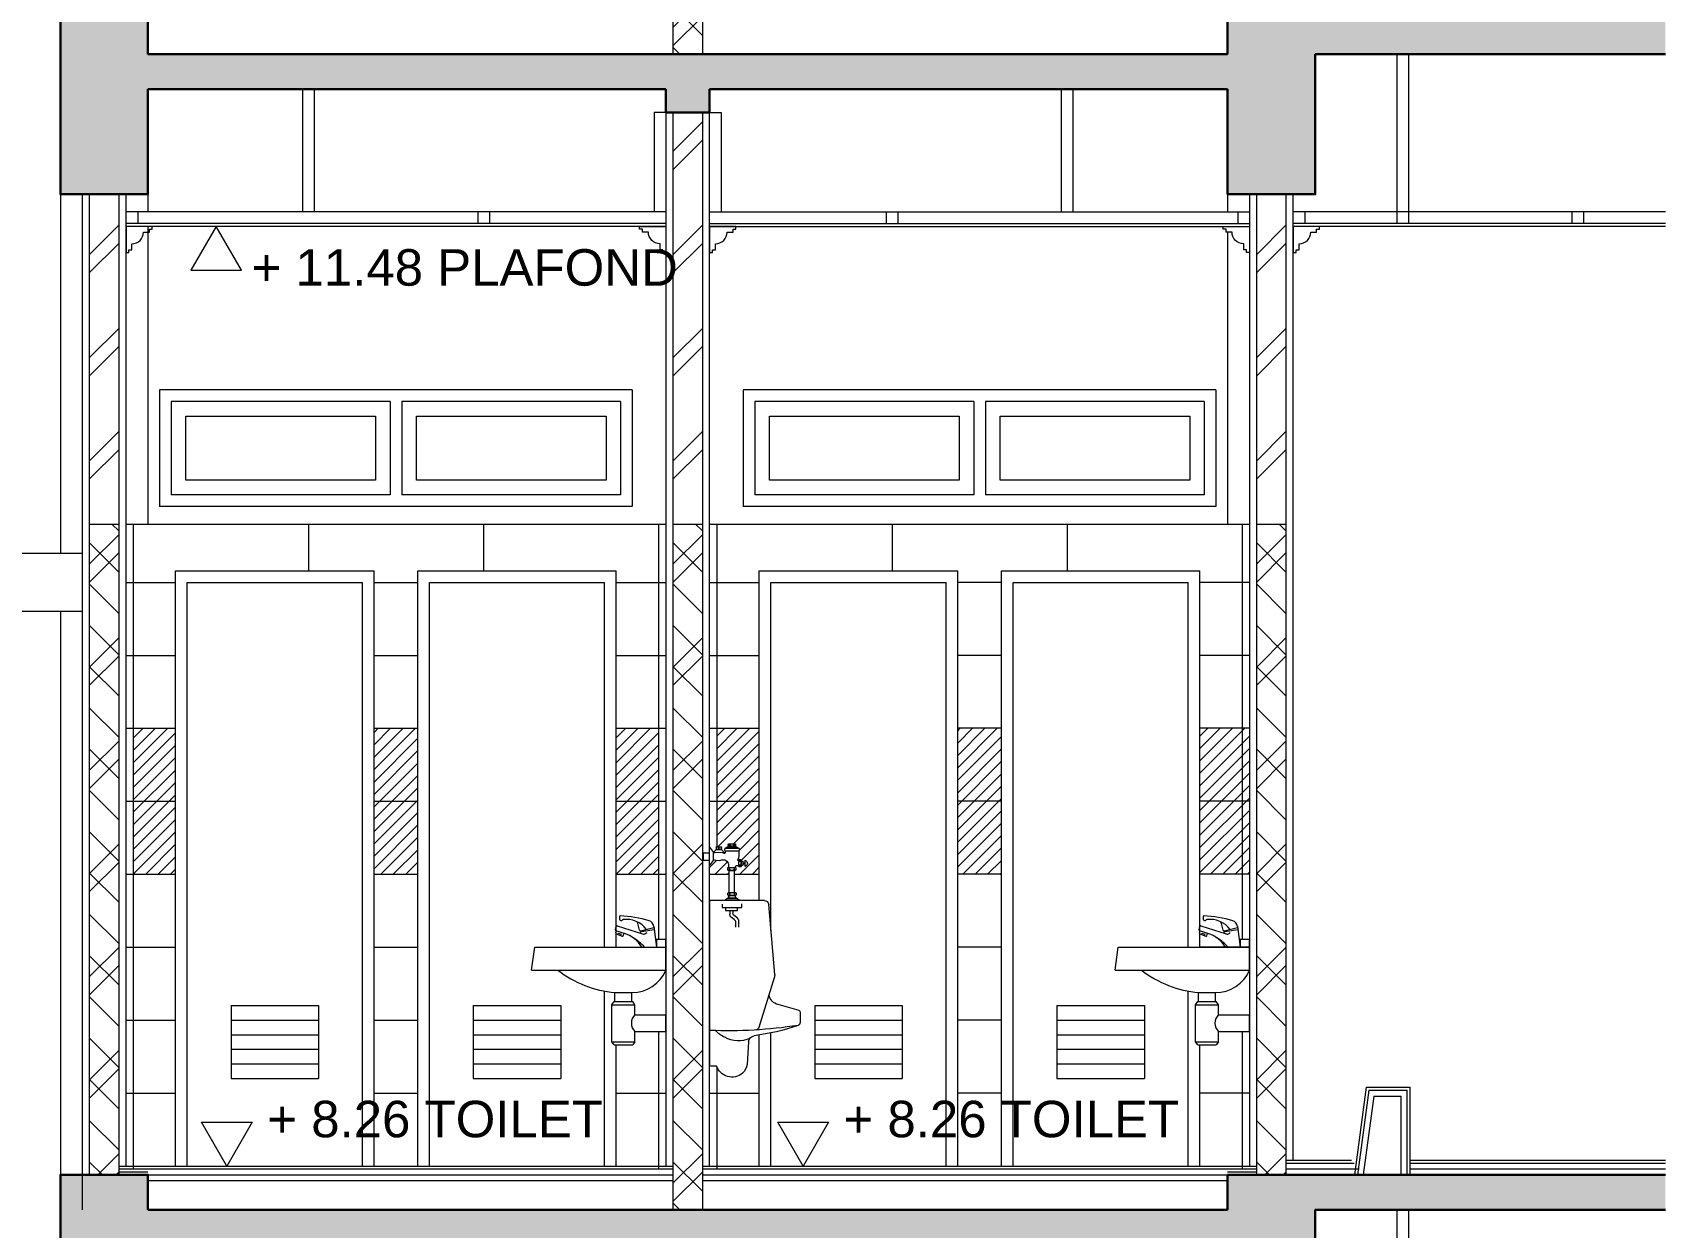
# Model space of a CAD drawing. Header units: millimetres. Extents: x -11 to 1625, y -267 to 180.
# Drawn here: x 1117.23 to 1128.42, y -24.66 to -16.47 of the extents above; entities that cross this region are included whole.
import ezdxf

# ---------------------------------------------------------------- set-up
doc = ezdxf.new("R2010")
doc.units = ezdxf.units.MM
for name, color, linetype, lineweight in [('ars', 11, 'Continuous', 5), ('blk', 1, 'Continuous', 30), ('kus', 63, 'Continuous', 15), ('lan', 7, 'Continuous', 15), ('not', 7, 'Continuous', 20), ('pla', 213, 'Continuous', 15), ('SANITAIR', 4, 'Continuous', 5), ('sol kol', 8, 'Continuous', 0), ('tem', 5, 'Continuous', 20)]:
    doc.layers.add(name, color=color, linetype=linetype, lineweight=lineweight)
doc.styles.add('S', font='SIMPLEX', dxfattribs={"width": 1.1})
doc.styles.get("Standard").update_dxf_attribs({"font": 'ARIALUNI.TTF'})
doc.linetypes.add('BATTING', pattern='A,0.0001,-0.1,[134,ltypeshp.shx,S=0.1,R=0,X=-0.1,Y=0],-0.2,[134,ltypeshp.shx,S=0.1,R=180,X=0.1,Y=0],-0.1', length=0.4001)

# ---------------------------------------------------------------- blocks, each defined once
blk = doc.blocks.new('PEIL')
blk.add_lwpolyline([(-0.188, 0.325), (0.188, 0.325), (0, 0)], close=True)
at = {"style": 'S', "width": 1.1, "flags": 4}
blk.add_attdef('CAT', (0.265, 0.036), '', height=0.2, dxfattribs=at)
blk = doc.blocks.new('PEILA')
blk.add_lwpolyline([(-0.188, -0.325), (0.188, -0.325), (0, 0)], close=True)
at = {"style": 'S', "width": 1.1, "flags": 4}
blk.add_attdef('CAT', (0.265, -0.289), '', height=0.2, dxfattribs=at)
blk = doc.blocks.new('Spwash')
for p, q in [((0, 0), (-0.03, 0)), ((-0.03, 0), (-0.03, -0.0248)), ((0, -0.0993), (0, 0)), ((-0.4346, -0.0993), (-0.4247, -0.0248)), ((-0.4247, -0.0248), (-0.03, -0.0248)), ((-0.4346, -0.0993), (0, -0.0993)), ((-0.175, -0.2109), (-0.1675, -0.2009)), ((-0.175, -0.3309), (-0.175, -0.2109)), ((-0.175, -0.2109), (-0.1, -0.2109)), ((-0.1675, -0.2009), (-0.1075, -0.2009)), ((-0.1648, -0.2009), (-0.1648, -0.1719)), ((-0.1648, -0.1719), (-0.1102, -0.1719)), ((-0.1102, -0.2009), (-0.1102, -0.1719)), ((-0.1, -0.2109), (-0.1075, -0.2009)), ((-0.1, -0.2436), (-0.1, -0.2109)), ((-0.1, -0.2436), (0, -0.2436)), ((0, -0.2982), (0, -0.2436)), ((-0.1, -0.3309), (-0.1, -0.2982)), ((-0.1, -0.2982), (0, -0.2982)), ((-0.175, -0.3309), (-0.1, -0.3309)), ((-0.1675, -0.341), (-0.175, -0.3309)), ((-0.1675, -0.341), (-0.1075, -0.341)), ((-0.1, -0.3309), (-0.1075, -0.341))]:
    blk.add_line(p, q)
for centre, radius, start, end in [((-0.1306, 0.1864), 0.36, 232.5297, 264.5561), ((-0.1098, -0.0526), 0.1194, 269.8302, 336.9632), ((-0.0743, -0.2709), 0.0375, 133.2826, 226.7174)]:
    blk.add_arc(centre, radius, start, end)
blk = doc.blocks.new('URIN SMP')
for p, q in [((-0.0879, 0.0359), (-0.1004, 0.0285)), ((-0.0532, 0.0285), (-0.1004, 0.0285)), ((-0.0532, 0.0192), (-0.1004, 0.0192)), ((-0.0594, 0.0324), (-0.0936, 0.0325)), ((-0.0651, 0.0435), (-0.0879, 0.0435)), ((-0.0651, 0.0359), (-0.0879, 0.0359)), ((-0.0532, 0.0285), (-0.0651, 0.0359)), ((-0.0536, 0.0192), (-0.0536, 0.0133)), ((-0.0168, 0.0147), (-0.0465, 0.0146)), ((-0.0407, 0.0242), (-0.0407, 0.0324)), ((-0.0219, 0.0242), (-0.0407, 0.0242)), ((-0.0231, 0.0336), (-0.0396, 0.0336)), ((-0.0219, 0.0324), (-0.0219, 0.0242)), ((0, 0.0319), (-0.0133, 0.0141)), ((-0.0133, -0.0134), (-0.0133, 0.0141)), ((0, -0.0319), (0, 0.0319)), ((0, 0.0119), (0.0227, 0.0119)), ((0.0227, 0.0119), (0.0227, -0.0127)), ((-0.1215, -0.0335), (-0.1215, -0.0127)), ((-0.1148, -0.0208), (-0.1215, -0.0208)), ((-0.1148, -0.025), (-0.1215, -0.025)), ((-0.1148, -0.0292), (-0.1148, -0.0158)), ((-0.1081, -0.0152), (-0.1142, -0.0152)), ((-0.1081, -0.0298), (-0.1142, -0.0298)), ((-0.1081, -0.0331), (-0.1081, -0.0119)), ((-0.0996, -0.0331), (-0.0996, -0.012)), ((-0.0996, -0.0135), (-0.0982, -0.0135)), ((-0.0996, -0.0311), (-0.0913, -0.0311)), ((-0.0641, -0.0368), (-0.0877, -0.0368)), ((-0.0641, -0.0473), (-0.0877, -0.0473)), ((-0.0851, -0.1232), (-0.0851, -0.0473)), ((-0.0673, -0.1232), (-0.0673, -0.0473)), ((-0.0644, -0.0262), (-0.0644, -0.0368)), ((0, -0.0319), (-0.0133, -0.0134)), ((0.0227, -0.0127), (0, -0.0127)), ((-0.2228, -0.4037), (-0.2024, -0.164)), ((-0.1876, -0.1504), (0, -0.1504)), ((-0.1099, -0.1748), (-0.1099, -0.1624)), ((-0.061, -0.1431), (-0.0922, -0.1431)), ((-0.0648, -0.1232), (-0.0884, -0.1232)), ((-0.0648, -0.1337), (-0.0884, -0.1337)), ((-0.0874, -0.1337), (-0.0874, -0.1419)), ((-0.0874, -0.1419), (-0.0658, -0.1419)), ((-0.0658, -0.1337), (-0.0658, -0.1419)), ((-0.0429, -0.1631), (-0.0429, -0.1748)), ((0, -0.1504), (0, -0.7135)), ((-0.0429, -0.1748), (-0.1099, -0.1748)), ((-0.0988, -0.2212), (-0.0988, -0.2417)), ((-0.0954, -0.1845), (-0.0954, -0.1748)), ((-0.0547, -0.1845), (-0.0954, -0.1845)), ((-0.0928, -0.2092), (-0.0835, -0.2021)), ((-0.0845, -0.2158), (-0.0751, -0.2088)), ((-0.0795, -0.1845), (-0.0795, -0.1941)), ((-0.0691, -0.1845), (-0.0691, -0.1968)), ((-0.0547, -0.1748), (-0.0547, -0.1845)), ((-0.0885, -0.2238), (-0.0885, -0.2417)), ((-0.2216, -0.415), (-0.1688, -0.5858)), ((-0.31, -0.5323), (-0.31, -0.569)), ((-0.3064, -0.5275), (-0.2346, -0.5071)), ((-0.1326, -0.6346), (-0.1289, -0.7124)), ((-0.0239, -0.7176), (0, -0.7176))]:
    blk.add_line(p, q)
for points in [[(-0.0879, 0.0359, 0.231951), (-0.0875, 0.0361, 0.087373), (-0.087, 0.037, 0.044621), (-0.0868, 0.0381, 0.033047), (-0.0867, 0.0397, 0.033047), (-0.0868, 0.0412, 0.044621), (-0.087, 0.0424, 0.087373), (-0.0875, 0.0433, 0.231951), (-0.0879, 0.0435, 0.231951), (-0.0882, 0.0433, 0.087373), (-0.0887, 0.0424, 0.044621), (-0.089, 0.0412, 0.033047), (-0.0891, 0.0397, 0.033047), (-0.089, 0.0381, 0.044621), (-0.0887, 0.037, 0.087373), (-0.0882, 0.0361, 0.231951)], [(-0.0765, 0.0359, 0.051167), (-0.0735, 0.0362, 0.065017), (-0.0712, 0.037, 0.104234), (-0.0694, 0.0384, 0.174533), (-0.069, 0.0397, 0.174533), (-0.0694, 0.041, 0.104234), (-0.0712, 0.0424, 0.065017), (-0.0735, 0.0432, 0.051167), (-0.0765, 0.0435, 0.051167), (-0.0796, 0.0432, 0.065017), (-0.0819, 0.0424, 0.104234), (-0.0836, 0.041, 0.174533), (-0.0841, 0.0397, 0.174533), (-0.0836, 0.0384, 0.104234), (-0.0819, 0.037, 0.065017), (-0.0796, 0.0362, 0.051167)], [(-0.0651, 0.0359, 0.221876), (-0.0647, 0.0361, 0.091093), (-0.0642, 0.037, 0.047857), (-0.0639, 0.0381, 0.035712), (-0.0638, 0.0397, 0.035712), (-0.0639, 0.0412, 0.047857), (-0.0642, 0.0424, 0.091093), (-0.0647, 0.0433, 0.221876), (-0.0651, 0.0435, 0.221876), (-0.0656, 0.0433, 0.091093), (-0.0661, 0.0424, 0.047857), (-0.0664, 0.0412, 0.035712), (-0.0665, 0.0397, 0.035712), (-0.0664, 0.0381, 0.047857), (-0.0661, 0.037, 0.091093), (-0.0656, 0.0361, 0.221876)], [(-0.0363, 0.0242, 0.116305), (-0.0348, 0.0246, 0.104174), (-0.0335, 0.0256, 0.090625), (-0.0327, 0.0271, 0.082926), (-0.0324, 0.0289, 0.082926), (-0.0327, 0.0307, 0.090625), (-0.0335, 0.0322, 0.104174), (-0.0348, 0.0332, 0.116305), (-0.0363, 0.0336, 0.116305), (-0.0377, 0.0332, 0.104174), (-0.039, 0.0322, 0.090625), (-0.0398, 0.0307, 0.082926), (-0.0402, 0.0289, 0.082926), (-0.0398, 0.0271, 0.090625), (-0.039, 0.0256, 0.104174), (-0.0377, 0.0246, 0.116305)], [(-0.0268, 0.0242, 0.116305), (-0.0253, 0.0246, 0.104174), (-0.024, 0.0256, 0.090625), (-0.0232, 0.0271, 0.082926), (-0.0229, 0.0289, 0.082926), (-0.0232, 0.0307, 0.090625), (-0.024, 0.0322, 0.104174), (-0.0253, 0.0332, 0.116305), (-0.0268, 0.0336, 0.116305), (-0.0282, 0.0332, 0.104174), (-0.0295, 0.0322, 0.090625), (-0.0303, 0.0307, 0.082926), (-0.0306, 0.0289, 0.082926), (-0.0303, 0.0271, 0.090625), (-0.0295, 0.0256, 0.104174), (-0.0282, 0.0246, 0.116305)], [(-0.0996, -0.012, 0.166361), (-0.0999, -0.0112, 0.105547), (-0.1009, -0.0104, 0.068339), (-0.1021, -0.0099, 0.054511), (-0.1038, -0.0097, 0.054511), (-0.1056, -0.0099, 0.068339), (-0.1069, -0.0103, 0.105547), (-0.1078, -0.0112, 0.166361), (-0.1081, -0.0119, 0.166361), (-0.1079, -0.0127, 0.105547), (-0.1069, -0.0136, 0.068339), (-0.1056, -0.014, 0.054511), (-0.1039, -0.0143, 0.054511), (-0.1022, -0.0141, 0.068339), (-0.1009, -0.0136, 0.105547), (-0.0999, -0.0128, 0.166361)], [(-0.0996, -0.0227, 0.060635), (-0.1, -0.0199, 0.074042), (-0.1009, -0.0177, 0.106903), (-0.1024, -0.0161, 0.152907), (-0.1039, -0.0156, 0.152907), (-0.1054, -0.0161, 0.106903), (-0.1069, -0.0177, 0.074042), (-0.1078, -0.0199, 0.060635), (-0.1081, -0.0227, 0.060635), (-0.1078, -0.0256, 0.074042), (-0.1069, -0.0277, 0.106903), (-0.1054, -0.0294, 0.152907), (-0.1039, -0.0298, 0.152907), (-0.1024, -0.0294, 0.106903), (-0.1009, -0.0277, 0.074042), (-0.1, -0.0256, 0.060635)], [(-0.0996, -0.0331, 0.166361), (-0.0999, -0.0323, 0.105547), (-0.1009, -0.0315, 0.068339), (-0.1021, -0.031, 0.054511), (-0.1038, -0.0308, 0.054511), (-0.1056, -0.031, 0.068339), (-0.1069, -0.0315, 0.105547), (-0.1078, -0.0323, 0.166361), (-0.1081, -0.0331, 0.166361), (-0.1079, -0.0338, 0.105547), (-0.1069, -0.0347, 0.068339), (-0.1056, -0.0352, 0.054511), (-0.1039, -0.0354, 0.054511), (-0.1022, -0.0352, 0.068339), (-0.1009, -0.0347, 0.105547), (-0.0999, -0.0339, 0.166361)], [(-0.0877, -0.0473, 0.185386), (-0.0869, -0.047, 0.101989), (-0.086, -0.0458, 0.060774), (-0.0855, -0.0442, 0.047091), (-0.0853, -0.0421, 0.047091), (-0.0855, -0.0399, 0.060774), (-0.086, -0.0384, 0.101989), (-0.0869, -0.0371, 0.185386), (-0.0877, -0.0368, 0.185386), (-0.0885, -0.0371, 0.101989), (-0.0894, -0.0384, 0.060774), (-0.0899, -0.0399, 0.047091), (-0.0901, -0.0421, 0.047091), (-0.0899, -0.0442, 0.060774), (-0.0894, -0.0458, 0.101989), (-0.0885, -0.047, 0.185386)], [(-0.0762, -0.0473, 0.064299), (-0.0729, -0.0469, 0.077217), (-0.0703, -0.0458, 0.107167), (-0.0685, -0.0439, 0.145683), (-0.0679, -0.0421, 0.145683), (-0.0685, -0.0402, 0.107167), (-0.0703, -0.0384, 0.077217), (-0.0729, -0.0373, 0.064299), (-0.0762, -0.0368, 0.064299), (-0.0795, -0.0373, 0.077217), (-0.082, -0.0384, 0.107167), (-0.0839, -0.0402, 0.145683), (-0.0844, -0.0421, 0.145683), (-0.0839, -0.0439, 0.107167), (-0.082, -0.0458, 0.077217), (-0.0795, -0.0469, 0.064299)], [(-0.0641, -0.0473, 0.185386), (-0.0633, -0.047, 0.101989), (-0.0624, -0.0458, 0.060774), (-0.0619, -0.0442, 0.047091), (-0.0617, -0.0421, 0.047091), (-0.0619, -0.0399, 0.060774), (-0.0624, -0.0384, 0.101989), (-0.0633, -0.0371, 0.185386), (-0.0641, -0.0368, 0.185386), (-0.0649, -0.0371, 0.101989), (-0.0658, -0.0384, 0.060774), (-0.0663, -0.0399, 0.047091), (-0.0665, -0.0421, 0.047091), (-0.0663, -0.0442, 0.060774), (-0.0658, -0.0458, 0.101989), (-0.0649, -0.047, 0.185386)], [(-0.0884, -0.1337, 0.185386), (-0.0876, -0.1334, 0.101989), (-0.0867, -0.1322, 0.060774), (-0.0862, -0.1306, 0.047091), (-0.086, -0.1284, 0.047091), (-0.0862, -0.1263, 0.060774), (-0.0867, -0.1247, 0.101989), (-0.0876, -0.1235, 0.185386), (-0.0884, -0.1232, 0.185386), (-0.0892, -0.1235, 0.101989), (-0.0901, -0.1247, 0.060774), (-0.0906, -0.1263, 0.047091), (-0.0908, -0.1284, 0.047091), (-0.0906, -0.1306, 0.060774), (-0.0901, -0.1322, 0.101989), (-0.0892, -0.1334, 0.185386)], [(-0.0769, -0.1337, 0.064299), (-0.0736, -0.1333, 0.077217), (-0.071, -0.1322, 0.107167), (-0.0692, -0.1303, 0.145683), (-0.0686, -0.1284, 0.145683), (-0.0692, -0.1266, 0.107167), (-0.071, -0.1247, 0.077217), (-0.0736, -0.1236, 0.064299), (-0.0769, -0.1232, 0.064299), (-0.0802, -0.1236, 0.077217), (-0.0827, -0.1247, 0.107167), (-0.0846, -0.1266, 0.145683), (-0.0851, -0.1284, 0.145683), (-0.0846, -0.1303, 0.107167), (-0.0827, -0.1322, 0.077217), (-0.0802, -0.1333, 0.064299)], [(-0.0648, -0.1337, 0.185386), (-0.064, -0.1334, 0.101989), (-0.0631, -0.1322, 0.060774), (-0.0626, -0.1306, 0.047091), (-0.0624, -0.1284, 0.047091), (-0.0626, -0.1263, 0.060774), (-0.0631, -0.1247, 0.101989), (-0.064, -0.1235, 0.185386), (-0.0648, -0.1232, 0.185386), (-0.0656, -0.1235, 0.101989), (-0.0665, -0.1247, 0.060774), (-0.067, -0.1263, 0.047091), (-0.0672, -0.1284, 0.047091), (-0.067, -0.1306, 0.060774), (-0.0665, -0.1322, 0.101989), (-0.0656, -0.1334, 0.185386)]]:
    blk.add_lwpolyline(points, format="xyb", close=True)
for centre, radius, start, end in [((-0.0942, 0.0239), 0.00775, 143.0515, 216.9485), ((-0.0169, 0.0125), 0.083, 175.3384, 196.5877), ((-0.0501, 0.0136), 0.00354, 184.4553, 359.1266), ((-0.0595, 0.0239), 0.00783, 323.5081, 36.4919), ((-0.0342, 0.0137), 0.0124, 121.9992, 180.733), ((-0.0396, 0.0324), 0.00119, 90, 180), ((-0.0231, 0.0324), 0.00119, 0, 90), ((-0.028, 0.0148), 0.0112, 359.3699, 56.8222), ((-0.0138, 0.0147), 0.00293, 180.4318, 280.5504), ((-0.1184, -0.0231), 0.0108, 106.6966, 253.303), ((-0.1142, -0.0158), 0.000593, 90, 180), ((-0.1142, -0.0292), 0.000593, 180, 270), ((-0.0982, -0.0118), 0.00178, 270, 16.5877), ((-0.0913, -0.0331), 0.002, 23.9834, 90), ((-0.0791, -0.0277), 0.0113, 203.9834, 233.6629), ((-0.0544, -0.0262), 0.01, 158.0919, 180), ((-0.0454, -0.0298), 0.0197, 109.0597, 158.0919), ((-0.0486, -0.0206), 0.01, 66.0114, 109.0597), ((-0.0291, 0.0233), 0.038, 246.0114, 294.477), ((-0.1876, -0.1652), 0.0148, 90, 175.1418), ((-0.1069, -0.1317), 0.0186, 275.2076, 353.7776), ((-0.0465, -0.1318), 0.0184, 185.7936, 264.9687), ((-0.0838, -0.2212), 0.015, 127.016, 180), ((-0.0785, -0.2238), 0.01, 127.016, 180), ((-0.0895, -0.1941), 0.01, 307.016, 0), ((-0.0841, -0.1968), 0.015, 307.016, 0), ((-0.1933, -0.4062), 0.0296, 175.1418, 197.1648), ((-0.2448, -0.4653), 0.043, 283.841, 346.796), ((-0.305, -0.5323), 0.005, 105.8595, 180), ((-0.3, -0.569), 0.01, 180, 250.9035), ((-0.0594, 0.1258), 0.7453, 250.9035, 262.824), ((-0.0667, 0.9235), 1.5204, 261.0491, 272.5095), ((-0.1575, -0.5823), 0.0119, 197.1648, 266.5484), ((-0.1575, -0.6384), 0.0252, 8.7413, 78.7005), ((-0.0931, -0.5268), 0.1011, 293.955, 316.825), ((-0.0987, -0.535), 0.0963, 246.2921, 298.9774), ((-0.0765, -0.7037), 0.0531, 189.4621, 227.0677), ((-0.0767, -0.7), 0.0557, 229.7936, 341.5772)]:
    blk.add_arc(centre, radius, start, end)

msp = doc.modelspace()

# ---------------------------------------------------------------- hatches: boundary and pattern name
at = {"layer": 'ars'}
h = msp.add_hatch(dxfattribs=at)
h.set_pattern_fill('TEMBOK', color=256, scale=0.5)
h.set_pattern_definition([(45, (1093.7268, -115.038), (-0.3535534, 0.3535534), []), (45, (1093.8518, -115.038), (-0.3535534, 0.3535534), [])])
h.paths.add_polyline_path([(1121.6183396, -16.6200001), (1121.6183396, -9.3800001), (1121.8183396, -9.3800001), (1121.8183396, -16.6200001)])
h = msp.add_hatch(dxfattribs=at)
h.set_pattern_fill('_USER', color=256, scale=0.2, angle=135, pattern_type=0)
h.set_pattern_definition([(135, (926.94349, -26.96166), (-0.14142136, -0.14142136), [])])
h.paths.add_polyline_path([(1121.8183396, -11.9200001), (1121.6183396, -11.9200001), (1121.6183396, -16.6200001), (1121.8183396, -16.6200001)])
h = msp.add_hatch(dxfattribs=at)
h.set_pattern_fill('TEMBOK', color=256, scale=0.5)
h.set_pattern_definition([(45, (1093.7268, -122.958), (-0.3535534, 0.3535534), []), (45, (1093.8518, -122.958), (-0.3535534, 0.3535534), [])])
h.paths.add_polyline_path([(1121.6183396, -24.5400001), (1121.6183396, -17.0200001), (1121.8183396, -17.0200001), (1121.8183396, -24.5400001)])
h = msp.add_hatch(dxfattribs=at)
h.set_pattern_fill('TEMBOK', color=256, scale=0.5)
h.set_pattern_definition([(45, (1089.7268, -122.958), (-0.3535534, 0.3535534), []), (45, (1089.8518, -122.958), (-0.3535534, 0.3535534), [])])
h.paths.add_polyline_path([(1117.8183396, -17.5800001), (1117.6183396, -17.5800001), (1117.6183396, -24.3000001), (1117.8183396, -24.3000001)])
h = msp.add_hatch(dxfattribs=at)
h.set_pattern_fill('TEMBOK', color=256, scale=0.5)
h.set_pattern_definition([(45, (1097.7268, -122.958), (-0.3535534, 0.3535534), []), (45, (1097.8518, -122.958), (-0.3535534, 0.3535534), [])])
h.paths.add_polyline_path([(1125.6183396, -24.3000001), (1125.6183396, -17.5800001), (1125.8183396, -17.5800001), (1125.8183396, -24.3000001)])
h = msp.add_hatch(dxfattribs=at)
h.set_pattern_fill('_USER', color=256, scale=0.2, angle=135, pattern_type=0)
h.set_pattern_definition([(135, (922.94349, -34.88166), (-0.14142136, -0.14142136), [])])
h.paths.add_polyline_path([(1117.8183396, -19.8400001), (1117.6183396, -19.8400001), (1117.6183396, -24.3000001), (1117.8183396, -24.3000001)])
h = msp.add_hatch(dxfattribs=at)
h.set_pattern_fill('_USER', color=256, scale=0.2, angle=135, pattern_type=0)
h.set_pattern_definition([(135, (926.94349, -34.88166), (-0.14142136, -0.14142136), [])])
h.paths.add_polyline_path([(1121.8183396, -19.8400001), (1121.6183396, -19.8400001), (1121.6183396, -24.5400001), (1121.8183396, -24.5400001)])
h = msp.add_hatch(dxfattribs=at)
h.set_pattern_fill('_USER', color=256, scale=0.2, angle=135, pattern_type=0)
h.set_pattern_definition([(135, (930.94349, -34.88166), (-0.14142136, -0.14142136), [])])
h.paths.add_polyline_path([(1125.8183396, -19.8400001), (1125.6183396, -19.8400001), (1125.6183396, -24.3000001), (1125.8183396, -24.3000001)])
h = msp.add_hatch(dxfattribs=at)
h.set_pattern_fill('_USER', color=256, scale=0.06, angle=45, pattern_type=0)
h.set_pattern_definition([(45, (1117.91834, -22.24), (-0.0424264, 0.0424264), [])])
h.paths.add_polyline_path([(1118.2083396, -21.2400001), (1117.9183396, -21.2400001), (1117.9183396, -21.7400001), (1118.2083396, -21.7400001)])
h.paths.add_polyline_path([(1118.2083396, -21.7400001), (1117.9183396, -21.7400001), (1117.9183396, -22.2400001), (1118.2083396, -22.2400001)])
h.paths.add_polyline_path([(1119.8683396, -21.7400001), (1119.5683396, -21.7400001), (1119.5683396, -22.2400001), (1119.8683396, -22.2400001)])
h.paths.add_polyline_path([(1119.8683396, -21.2400001), (1119.5683396, -21.2400001), (1119.5683396, -21.7400001), (1119.8683396, -21.7400001)])
h.paths.add_polyline_path([(1121.5183396, -21.7400001), (1121.2283396, -21.7400001), (1121.2283396, -22.2400001), (1121.5183396, -22.2400001)])
h.paths.add_polyline_path([(1121.5183396, -21.2400001), (1121.2283396, -21.2400001), (1121.2283396, -21.7400001), (1121.5183396, -21.7400001)])
h.paths.add_polyline_path([(1122.2083396, -21.7400001), (1121.9183396, -21.7400001), (1121.9183396, -22.0520755), (1121.9498378, -22.0520755), (1121.9498378, -22.0707759, -0.2620446885), (1121.9614864, -22.0921102, 0.9545475369), (1121.9756139, -22.0925519), (1121.9756139, -22.0818707, -0.3544917486), (1121.9747371, -22.0621517), (1122.0691108, -22.0621517, -0.3700013096), (1122.0678223, -22.0822922, -0.0906961372), (1122.0613441, -22.1417023, 0.83313214), (1122.0675788, -22.1448776), (1122.0675788, -22.1432451, -0.166360529), (1122.0680995, -22.1416802, -0.1055473206), (1122.0700399, -22.1400138, -0.0683389471), (1122.072614, -22.1390368, -0.1093476086), (1122.0794646, -22.1389787, -0.1469343923), (1122.0845705, -22.1417755), (1122.0845705, -22.143101, -0.0042406896), (1122.0845705, -22.1431442), (1122.0845705, -22.149686), (1122.0979895, -22.149686), (1122.0979895, -22.1609018), (1122.1112812, -22.1609018), (1122.1112812, -22.1446997, -0.7440592374), (1122.1112812, -22.1862329), (1122.1112812, -22.169201), (1122.0979895, -22.169201), (1122.0979895, -22.1787569), (1122.0845705, -22.1787569), (1122.0845705, -22.1853309, -0.166360529), (1122.0840498, -22.1868958, -0.1055473206), (1122.0821094, -22.1885622, -0.0683389472), (1122.0795353, -22.1895393, -0.0545113418), (1122.0761132, -22.1899429, -0.0545113418), (1122.0726847, -22.1895974, -0.1469343923), (1122.0675788, -22.1868005), (1122.0675788, -22.185475, -0.0042406904), (1122.0675788, -22.1854318), (1122.0675788, -22.1814838), (1122.0508778, -22.1814838, 0.2962922963), (1122.0472231, -22.1838579, -0.130230193), (1122.0399776, -22.192862), (1122.0452656, -22.192862, -0.127932428), (1122.0482179, -22.1990894, -0.0470913607), (1122.0486194, -22.2033427, -0.0470913607), (1122.0482179, -22.2075961, -0.127932428), (1122.0452656, -22.2138234), (1122.0385977, -22.2138234), (1122.0385977, -22.2400001), (1122.2083396, -22.2400001)])
h.paths.add_polyline_path([(1122.0463066, -22.0367412, -0.0574835238), (1122.0464, -22.0421386, 0.0574835238), (1122.0463066, -22.0367412, 0.0446208872), (1122.0458005, -22.0344918, 0.0873732721), (1122.044824, -22.032638, 0.2319511366), (1122.0440828, -22.0322746, -0.2319511366), (1122.044824, -22.032638, -0.0873732721), (1122.0458005, -22.0344918, -0.0446208872)], flags=16)
h.paths.add_polyline_path([(1121.9962329, -22.0429429, -0.0471004619), (1121.9960339, -22.0388549, 0.0471004619), (1121.9962329, -22.0429429, 0.0478574219), (1121.9967809, -22.0451975, 0.0910933392), (1121.9978217, -22.0470334, 0.2218759109), (1121.9986388, -22.0474147, -0.221875911), (1121.9978217, -22.0470334, -0.0910933391), (1121.9967809, -22.0451975, -0.047857422)], flags=16)
h.paths.add_polyline_path([(1122.0213608, -22.0322746, -0.0511669996), (1122.0274752, -22.0329019, -0.0650168452), (1122.0320519, -22.0344918, -0.1752102012), (1122.0371365, -22.0398446, -0.1752102012), (1122.0320519, -22.0451975, -0.0650168452), (1122.0274752, -22.0467873, -0.0511669996), (1122.0213608, -22.0474147, -0.0511669996), (1122.0152463, -22.0467873, -0.0650168452), (1122.0106696, -22.0451975, -0.1752102012), (1122.005585, -22.0398446, -0.1752102012), (1122.0106696, -22.0344918, -0.0650168452), (1122.0152463, -22.0329019, -0.0511669996)], flags=16)
h.paths.add_polyline_path([(1122.2083396, -21.2400001), (1121.9183396, -21.2400001), (1121.9183396, -21.7400001), (1122.2083396, -21.7400001)])
h.paths.add_polyline_path([(1121.9957263, -22.192862), (1121.9971894, -22.192862), (1121.9971894, -22.1715522, 0.0958842362), (1121.9957451, -22.1640898, 0.2172684002), (1121.9720347, -22.1415298, 0.1900743688), (1121.9573725, -22.1421608, -0.2146818492), (1121.8949563, -22.1418947), (1121.8949563, -22.1460976), (1121.8683396, -22.1829579), (1121.8683396, -22.2400001), (1122.0030048, -22.2400001), (1122.0030048, -22.2138234), (1121.9957263, -22.2138234, -0.1354062664), (1121.9931397, -22.2107537, -0.0607743567), (1121.9921295, -22.2075961, -0.0470913607), (1121.991728, -22.2033427, -0.0470913607), (1121.9921295, -22.1990894, -0.0607743567), (1121.9931397, -22.1959318, -0.1354062664)])
h.paths.add_polyline_path([(1123.8683396, -21.7400001), (1123.5683396, -21.7400001), (1123.5683396, -22.2400001), (1123.8683396, -22.2400001)])
h.paths.add_polyline_path([(1123.8683396, -21.2400001), (1123.5683396, -21.2400001), (1123.5683396, -21.7400001), (1123.8683396, -21.7400001)])
h.paths.add_polyline_path([(1125.5183396, -21.7400001), (1125.2283396, -21.7400001), (1125.2283396, -22.2400001), (1125.5183396, -22.2400001)])
h.paths.add_polyline_path([(1125.5183396, -21.2400001), (1125.2283396, -21.2400001), (1125.2283396, -21.7400001), (1125.5183396, -21.7400001)])
h.paths.add_polyline_path([(1125.5683396, -21.2400001), (1125.5183396, -21.2400001), (1125.5183396, -21.7400001), (1125.5683396, -21.7400001)])
h.paths.add_polyline_path([(1125.5683396, -21.7400001), (1125.5183396, -21.7400001), (1125.5183396, -22.2400001), (1125.5683396, -22.2400001)])
at = {"layer": 'sol kol'}
h = msp.add_hatch(color=256, dxfattribs=at)
h.dxf.hatch_style = 1
h.paths.add_polyline_path([(1117.4183396, -17.5800001), (1118.0183396, -17.5800001), (1118.0183396, -16.3800001), (1117.4183396, -16.3800001)])
h = msp.add_hatch(color=256, dxfattribs=at)
h.dxf.hatch_style = 1
h.paths.add_polyline_path([(1125.4183396, -17.5800001), (1126.0183396, -17.5800001), (1126.0183396, -16.3800001), (1125.4183396, -16.3800001)])
h = msp.add_hatch(color=256, dxfattribs=at)
h.dxf.hatch_style = 1
h.paths.add_polyline_path([(1128.4183396, -16.3800001), (1126.0183396, -16.3800001), (1126.0183396, -16.6200001), (1128.4183396, -16.6200001)])
h = msp.add_hatch(color=256, dxfattribs=at)
h.dxf.hatch_style = 1
h.paths.add_polyline_path([(1125.4183396, -16.8600001), (1125.4183396, -16.6200001), (1118.0183396, -16.6200001), (1118.0183396, -16.8600001), (1121.5683396, -16.8600001), (1121.5683396, -17.0200001), (1121.8683396, -17.0200001), (1121.8683396, -16.8600001)])
h = msp.add_hatch(color=256, dxfattribs=at)
h.dxf.hatch_style = 1
h.paths.add_polyline_path([(1117.4183396, -25.5000001), (1118.0183396, -25.5000001), (1118.0183396, -24.3000001), (1117.4183396, -24.3000001)])
h = msp.add_hatch(color=256, dxfattribs=at)
h.dxf.hatch_style = 1
h.paths.add_polyline_path([(1125.4183396, -25.5000001), (1126.0183396, -25.5000001), (1126.0183396, -24.3000001), (1125.4183396, -24.3000001)])
h = msp.add_hatch(color=256, dxfattribs=at)
h.dxf.hatch_style = 1
h.paths.add_polyline_path([(1128.4183396, -24.3000001), (1126.0183396, -24.3000001), (1126.0183396, -24.5400001), (1128.4183396, -24.5400001)])
h = msp.add_hatch(color=256, dxfattribs=at)
h.dxf.hatch_style = 1
h.paths.add_polyline_path([(1125.4183396, -24.7800001), (1125.4183396, -24.5400001), (1118.0183396, -24.5400001), (1118.0183396, -24.7800001), (1121.5683396, -24.7800001), (1121.5683396, -24.9400001), (1121.8683396, -24.9400001), (1121.8683396, -24.7800001)])

# ---------------------------------------------------------------- linework, layer by layer
at = {"layer": 'ars'}
for p, q in [((1121.5683396, -17.8000001), (1117.8683396, -17.8000001)), ((1121.8683396, -17.8000001), (1125.5683396, -17.8000001)), ((1128.4183396, -17.8000001), (1125.8683396, -17.8000001)), ((1117.6183396, -19.8400001), (1117.8183396, -19.8400001)), ((1117.8683396, -19.8400001), (1121.5683396, -19.8400001)), ((1117.9183396, -19.8400001), (1117.9183396, -24.2600001)), ((1119.1183396, -19.8400001), (1119.1183396, -20.1600001)), ((1120.3183396, -19.8400001), (1120.3183396, -20.1600001)), ((1121.5183396, -19.8400001), (1121.5183396, -22.6874598)), ((1121.6183396, -19.8400001), (1121.8183396, -19.8400001)), ((1121.8683396, -19.8400001), (1125.5683396, -19.8400001)), ((1121.9183396, -19.8400001), (1121.9183396, -22.0520755)), ((1123.1183396, -19.8400001), (1123.1183396, -20.1600001)), ((1124.3183396, -19.8400001), (1124.3183396, -20.1600001)), ((1125.5183396, -19.8400001), (1125.5183396, -22.6874598)), ((1125.6183396, -19.8400001), (1125.8183396, -19.8400001)), ((1117.8683396, -20.2400001), (1118.2083396, -20.2400001)), ((1119.5683396, -20.2400001), (1119.8683396, -20.2400001)), ((1121.2283396, -20.2400001), (1121.5683396, -20.2400001)), ((1121.8683396, -20.2400001), (1122.2083396, -20.2400001)), ((1123.8683396, -20.2400001), (1123.5683396, -20.2400001)), ((1125.5683396, -20.2400001), (1125.2283396, -20.2400001)), ((1117.8683396, -20.7400001), (1118.2083396, -20.7400001)), ((1119.5683396, -20.7400001), (1119.8683396, -20.7400001)), ((1121.2283396, -20.7400001), (1121.5683396, -20.7400001)), ((1121.8683396, -20.7400001), (1122.2083396, -20.7400001)), ((1123.8683396, -20.7400001), (1123.5683396, -20.7400001)), ((1125.5683396, -20.7400001), (1125.2283396, -20.7400001)), ((1117.8683396, -21.2400001), (1118.2083396, -21.2400001)), ((1119.5683396, -21.2400001), (1119.8683396, -21.2400001)), ((1121.2283396, -21.2400001), (1121.5683396, -21.2400001)), ((1121.8683396, -21.2400001), (1122.2083396, -21.2400001)), ((1123.8683396, -21.2400001), (1123.5683396, -21.2400001)), ((1125.5683396, -21.2400001), (1125.2283396, -21.2400001)), ((1117.8683396, -21.7400001), (1118.2083396, -21.7400001)), ((1119.5683396, -21.7400001), (1119.8683396, -21.7400001)), ((1121.2283396, -21.7400001), (1121.5683396, -21.7400001)), ((1121.8683396, -21.7400001), (1122.2083396, -21.7400001)), ((1123.8683396, -21.7400001), (1123.5683396, -21.7400001)), ((1125.5683396, -21.7400001), (1125.2283396, -21.7400001)), ((1117.8683396, -22.2400001), (1118.2083396, -22.2400001)), ((1119.5683396, -22.2400001), (1119.8683396, -22.2400001)), ((1121.2283396, -22.2400001), (1121.5683396, -22.2400001)), ((1121.8683396, -22.2400001), (1122.0030048, -22.2400001)), ((1122.0385977, -22.2400001), (1122.2083396, -22.2400001)), ((1123.8683396, -22.2400001), (1123.5683396, -22.2400001)), ((1125.5683396, -22.2400001), (1125.2283396, -22.2400001)), ((1117.8683396, -22.7400001), (1118.2083396, -22.7400001)), ((1119.5683396, -22.7400001), (1119.8683396, -22.7400001)), ((1121.2283396, -22.7400001), (1121.5683396, -22.7400001)), ((1123.8683396, -22.7400001), (1123.5683396, -22.7400001)), ((1125.5683396, -22.7400001), (1125.2283396, -22.7400001)), ((1125.2283396, -22.7400001), (1125.5683396, -22.7400001)), ((1117.8683396, -23.2400001), (1118.2083396, -23.2400001)), ((1118.5883396, -23.2400001), (1119.1883396, -23.2400001)), ((1119.5683396, -23.2400001), (1119.8683396, -23.2400001)), ((1120.2483396, -23.2400001), (1120.8483396, -23.2400001)), ((1122.5883396, -23.2400001), (1123.1883396, -23.2400001)), ((1123.8683396, -23.2400001), (1123.5683396, -23.2400001)), ((1124.2483396, -23.2400001), (1124.8483396, -23.2400001)), ((1118.5883396, -23.3400001), (1119.1883396, -23.3400001)), ((1120.2483396, -23.3400001), (1120.8483396, -23.3400001)), ((1121.5183396, -23.3188708), (1121.5183396, -24.2600001)), ((1122.5883396, -23.3400001), (1123.1883396, -23.3400001)), ((1124.2483396, -23.3400001), (1124.8483396, -23.3400001)), ((1125.5183396, -23.3188708), (1125.5183396, -24.2600001)), ((1118.5883396, -23.4400001), (1119.1883396, -23.4400001)), ((1120.2483396, -23.4400001), (1120.8483396, -23.4400001)), ((1122.5883396, -23.4400001), (1123.1883396, -23.4400001)), ((1124.2483396, -23.4400001), (1124.8483396, -23.4400001)), ((1118.5883396, -23.5400001), (1119.1883396, -23.5400001)), ((1120.2483396, -23.5400001), (1120.8483396, -23.5400001)), ((1121.9183396, -23.560385), (1121.9183396, -24.2600001)), ((1122.5883396, -23.5400001), (1123.1883396, -23.5400001)), ((1124.2483396, -23.5400001), (1124.8483396, -23.5400001)), ((1126.3683396, -23.7000001), (1126.2872585, -24.3000001)), ((1126.3858187, -23.7200001), (1126.3074403, -24.3000001)), ((1126.3683396, -23.7000001), (1126.6683396, -23.7000001)), ((1126.3858187, -23.7200001), (1126.6483396, -23.7200001)), ((1126.6483396, -24.3000001), (1126.6483396, -23.7200001)), ((1126.6683396, -24.3000001), (1126.6683396, -23.7000001)), ((1117.8683396, -23.7400001), (1118.2083396, -23.7400001)), ((1119.5683396, -23.7400001), (1119.8683396, -23.7400001)), ((1121.2283396, -23.7400001), (1121.5683396, -23.7400001)), ((1121.8683396, -23.7400001), (1122.2083396, -23.7400001)), ((1123.8683396, -23.7400001), (1123.5683396, -23.7400001)), ((1125.5683396, -23.7400001), (1125.2283396, -23.7400001)), ((1117.8183396, -24.2400001), (1121.6183396, -24.2400001)), ((1117.8183396, -24.2600001), (1121.6183396, -24.2600001)), ((1121.8183396, -24.2400001), (1125.6183396, -24.2400001)), ((1121.8183396, -24.2600001), (1125.6183396, -24.2600001)), ((1125.8183396, -24.2000001), (1126.2683396, -24.2000001)), ((1125.8183396, -24.2200001), (1126.2858187, -24.2200001)), ((1126.6683396, -24.2000001), (1128.4183396, -24.2000001)), ((1126.6683396, -24.2200001), (1128.4183396, -24.2200001))]:
    msp.add_line(p, q, dxfattribs=at)
at = {"layer": 'ars', "linetype": 'BATTING', "ltscale": 0.05}
for p, q in [((1117.8183396, -24.2800001), (1118.0183396, -24.2800001)), ((1125.4183396, -24.2800001), (1125.6183396, -24.2800001))]:
    msp.add_line(p, q, dxfattribs=at)
at = {"layer": 'ars', "linetype": 'BATTING', "ltscale": 0.1}
for p, q in [((1125.8183396, -24.2600001), (1126.3207769, -24.2600001)), ((1126.6683396, -24.2600001), (1128.4183396, -24.2600001)), ((1118.0183396, -24.3000001), (1121.6183396, -24.3000001)), ((1121.8183396, -24.3000001), (1125.4183396, -24.3000001))]:
    msp.add_line(p, q, dxfattribs=at)
at = {"layer": 'ars'}
for points in [[(1121.6183396, -16.6200001), (1121.6183396, -9.3800001), (1121.8183396, -9.3800001), (1121.8183396, -16.6200001)], [(1121.6183396, -24.5400001), (1121.6183396, -17.0200001), (1121.8183396, -17.0200001), (1121.8183396, -24.5400001)], [(1125.6183396, -24.3000001), (1125.6183396, -17.5800001), (1125.8183396, -17.5800001), (1125.8183396, -24.3000001)]]:
    msp.add_lwpolyline(points, close=True, dxfattribs=at)
msp.add_lwpolyline([(1117.8183396, -17.5800001), (1117.8183396, -24.3000001), (1117.6183396, -24.3000001), (1117.6183396, -17.5800001)], dxfattribs=at)
at = {"layer": 'blk'}
for p, q in [((1125.4183396, -16.6200001), (1125.4183396, -16.3800001)), ((1118.0183396, -16.6200001), (1125.4183396, -16.6200001)), ((1118.0183396, -16.8600001), (1121.5683396, -16.8600001)), ((1121.5683396, -16.8600001), (1121.5683396, -17.0200001)), ((1121.8683396, -17.0200001), (1121.8683396, -16.8600001)), ((1121.8683396, -16.8600001), (1125.4183396, -16.8600001)), ((1121.5683396, -17.0200001), (1121.8683396, -17.0200001)), ((1125.4183396, -24.3000001), (1128.4183396, -24.3000001)), ((1125.4183396, -24.5400001), (1125.4183396, -24.3000001)), ((1118.0183396, -24.5400001), (1125.4183396, -24.5400001))]:
    msp.add_line(p, q, dxfattribs=at)
for points in [[(1118.0183396, -16.8600001), (1118.0183396, -17.5800001), (1117.4183396, -17.5800001), (1117.4183396, -16.3800001), (1118.0183396, -16.3800001), (1118.0183396, -16.6200001)], [(1128.4183396, -16.6200001), (1126.0183396, -16.6200001), (1126.0183396, -17.5800001), (1125.4183396, -17.5800001), (1125.4183396, -16.8600001)], [(1118.0183396, -24.7800001), (1118.0183396, -25.5000001), (1117.4183396, -25.5000001), (1117.4183396, -24.3000001), (1118.0183396, -24.3000001), (1118.0183396, -24.5400001)], [(1128.4183396, -24.5400001), (1126.0183396, -24.5400001), (1126.0183396, -25.5000001), (1125.4183396, -25.5000001), (1125.4183396, -24.7800001)]]:
    msp.add_lwpolyline(points, dxfattribs=at)
at = {"layer": 'kus'}
for p, q in [((1121.3383396, -18.9200001), (1118.0983396, -18.9200001)), ((1118.0983396, -18.9200001), (1118.0983396, -19.7200001)), ((1119.6783396, -19.0000001), (1118.1783396, -19.0000001)), ((1118.1783396, -19.0000001), (1118.1783396, -19.6400001)), ((1119.6783396, -19.0000001), (1119.6783396, -19.6400001)), ((1121.2583396, -19.0000001), (1119.7583396, -19.0000001)), ((1119.7583396, -19.0000001), (1119.7583396, -19.6400001)), ((1121.2583396, -19.0000001), (1121.2583396, -19.6400001)), ((1121.3383396, -18.9200001), (1121.3383396, -19.7200001)), ((1125.3383396, -18.9200001), (1122.0983396, -18.9200001)), ((1122.0983396, -18.9200001), (1122.0983396, -19.7200001)), ((1123.6783396, -19.0000001), (1122.1783396, -19.0000001)), ((1122.1783396, -19.0000001), (1122.1783396, -19.6400001)), ((1123.6783396, -19.0000001), (1123.6783396, -19.6400001)), ((1125.2583396, -19.0000001), (1123.7583396, -19.0000001)), ((1123.7583396, -19.0000001), (1123.7583396, -19.6400001)), ((1125.2583396, -19.0000001), (1125.2583396, -19.6400001)), ((1125.3383396, -18.9200001), (1125.3383396, -19.7200001)), ((1119.6783396, -19.6400001), (1118.1783396, -19.6400001)), ((1121.2583396, -19.6400001), (1119.7583396, -19.6400001)), ((1123.6783396, -19.6400001), (1122.1783396, -19.6400001)), ((1125.2583396, -19.6400001), (1123.7583396, -19.6400001)), ((1121.3383396, -19.7200001), (1118.0983396, -19.7200001)), ((1125.3383396, -19.7200001), (1122.0983396, -19.7200001)), ((1118.2083396, -24.2400001), (1118.2083396, -20.1600001)), ((1118.2083396, -20.1600001), (1119.5683396, -20.1600001)), ((1118.2883396, -24.2400001), (1118.2883396, -20.2400001)), ((1118.2883396, -20.2400001), (1119.4883396, -20.2400001)), ((1119.4883396, -24.2400001), (1119.4883396, -20.2400001)), ((1119.5683396, -24.2400001), (1119.5683396, -20.1600001)), ((1119.8683396, -24.2400001), (1119.8683396, -20.1600001)), ((1119.8683396, -20.1600001), (1121.2283396, -20.1600001)), ((1119.9483396, -24.2400001), (1119.9483396, -20.2400001)), ((1119.9483396, -20.2400001), (1121.1483396, -20.2400001)), ((1121.1483396, -22.7400001), (1121.1483396, -20.2400001)), ((1121.2283396, -22.7400001), (1121.2283396, -20.1600001)), ((1122.2083396, -20.1600001), (1123.5683396, -20.1600001)), ((1122.2083396, -22.4200001), (1122.2083396, -20.1600001)), ((1122.2883396, -20.2400001), (1123.4883396, -20.2400001)), ((1122.2883396, -22.6257074), (1122.2883396, -20.2400001)), ((1123.4883396, -24.2400001), (1123.4883396, -20.2400001)), ((1123.5683396, -24.2400001), (1123.5683396, -20.1600001)), ((1123.8683396, -20.1600001), (1125.2283396, -20.1600001)), ((1123.8683396, -24.2400001), (1123.8683396, -20.1600001)), ((1123.9483396, -20.2400001), (1125.1483396, -20.2400001)), ((1123.9483396, -24.2400001), (1123.9483396, -20.2400001)), ((1125.1483396, -22.7400001), (1125.1483396, -20.2400001)), ((1125.2283396, -22.7400001), (1125.2283396, -20.1600001)), ((1121.1483396, -24.2400001), (1121.1483396, -23.0412587)), ((1125.1483396, -24.2400001), (1125.1483396, -23.0412587)), ((1118.5883396, -23.1400001), (1119.1883396, -23.1400001)), ((1118.5883396, -23.1400001), (1118.5883396, -23.6400001)), ((1119.1883396, -23.1400001), (1119.1883396, -23.6400001)), ((1120.2483396, -23.1400001), (1120.8483396, -23.1400001)), ((1120.2483396, -23.1400001), (1120.2483396, -23.6400001)), ((1120.8483396, -23.1400001), (1120.8483396, -23.6400001)), ((1122.5883396, -23.1400001), (1123.1883396, -23.1400001)), ((1122.5883396, -23.1400001), (1122.5883396, -23.6400001)), ((1123.1883396, -23.1400001), (1123.1883396, -23.6400001)), ((1124.2483396, -23.1400001), (1124.8483396, -23.1400001)), ((1124.2483396, -23.1400001), (1124.2483396, -23.6400001)), ((1124.8483396, -23.1400001), (1124.8483396, -23.6400001)), ((1122.2083396, -24.2400001), (1122.2083396, -23.3417134)), ((1122.2883396, -24.2400001), (1122.2883396, -23.3274738)), ((1121.2283396, -24.2400001), (1121.2283396, -23.4094565)), ((1125.2283396, -24.2400001), (1125.2283396, -23.4094565)), ((1118.5883396, -23.6400001), (1119.1883396, -23.6400001)), ((1120.2483396, -23.6400001), (1120.8483396, -23.6400001)), ((1122.5883396, -23.6400001), (1123.1883396, -23.6400001)), ((1124.2483396, -23.6400001), (1124.8483396, -23.6400001))]:
    msp.add_line(p, q, dxfattribs=at)
for points in [[(1119.5783396, -19.1000001), (1119.5783396, -19.5400001), (1118.2783396, -19.5400001), (1118.2783396, -19.1000001)], [(1121.1583396, -19.1000001), (1121.1583396, -19.5400001), (1119.8583396, -19.5400001), (1119.8583396, -19.1000001)], [(1123.5783396, -19.1000001), (1123.5783396, -19.5400001), (1122.2783396, -19.5400001), (1122.2783396, -19.1000001)], [(1125.1583396, -19.1000001), (1125.1583396, -19.5400001), (1123.8583396, -19.5400001), (1123.8583396, -19.1000001)]]:
    msp.add_lwpolyline(points, close=True, dxfattribs=at)
at = {"layer": 'lan'}
for p, q in [((1121.5683396, -17.0200001), (1121.5683396, -24.2400001)), ((1121.8683396, -24.2400001), (1121.8683396, -17.0200001)), ((1117.5683396, -17.5800001), (1117.5683396, -24.5400001)), ((1117.8683396, -24.2400001), (1117.8683396, -17.5800001)), ((1125.5683396, -17.5800001), (1125.5683396, -24.2400001)), ((1125.8683396, -24.2000001), (1125.8683396, -17.5800001)), ((1113.4683396, -20.0400001), (1117.5683396, -20.0400001)), ((1117.5683396, -20.4400001), (1113.5683396, -20.4400001)), ((1126.4207769, -23.7600001), (1126.3478039, -24.3000001)), ((1126.4207769, -23.7600001), (1126.6083396, -23.7600001)), ((1126.6083396, -24.3000001), (1126.6083396, -23.7600001)), ((1118.0183396, -24.3400001), (1121.6183396, -24.3400001)), ((1121.8183396, -24.3400001), (1125.4183396, -24.3400001))]:
    msp.add_line(p, q, dxfattribs=at)
for points in [[(1118.0283396, -17.8400001), (1118.0283396, -17.8200001), (1118.0483396, -17.8200001), (1118.0483396, -17.8000001), (1117.8683396, -17.8000001), (1117.8683396, -17.9800001), (1117.8883396, -17.9800001), (1117.8883396, -17.9600001), (1117.9083396, -17.9600001), (1117.9083396, -17.9200001, 0.4142135624), (1117.9883396, -17.8400001)], [(1121.4083396, -17.8400001), (1121.4083396, -17.8200001), (1121.3883396, -17.8200001), (1121.3883396, -17.8000001), (1121.5683396, -17.8000001), (1121.5683396, -17.9800001), (1121.5483396, -17.9800001), (1121.5483396, -17.9600001), (1121.5283396, -17.9600001), (1121.5283396, -17.9200001, -0.4142135624), (1121.4483396, -17.8400001)], [(1122.0283396, -17.8400001), (1122.0283396, -17.8200001), (1122.0483396, -17.8200001), (1122.0483396, -17.8000001), (1121.8683396, -17.8000001), (1121.8683396, -17.9800001), (1121.8883396, -17.9800001), (1121.8883396, -17.9600001), (1121.9083396, -17.9600001), (1121.9083396, -17.9200001, 0.4142135624), (1121.9883396, -17.8400001)], [(1125.4083396, -17.8400001), (1125.4083396, -17.8200001), (1125.3883396, -17.8200001), (1125.3883396, -17.8000001), (1125.5683396, -17.8000001), (1125.5683396, -17.9800001), (1125.5483396, -17.9800001), (1125.5483396, -17.9600001), (1125.5283396, -17.9600001), (1125.5283396, -17.9200001, -0.4142135624), (1125.4483396, -17.8400001)], [(1126.0283396, -17.8400001), (1126.0283396, -17.8200001), (1126.0483396, -17.8200001), (1126.0483396, -17.8000001), (1125.8683396, -17.8000001), (1125.8683396, -17.9800001), (1125.8883396, -17.9800001), (1125.8883396, -17.9600001), (1125.9083396, -17.9600001), (1125.9083396, -17.9200001, 0.4142135624), (1125.9883396, -17.8400001)]]:
    msp.add_lwpolyline(points, format="xyb", close=True, dxfattribs=at)
at = {"layer": 'pla'}
for p, q in [((1126.5783396, -16.6200001), (1126.5783396, -17.7800001)), ((1126.6583396, -16.6200001), (1126.6583396, -17.7800001)), ((1119.0783396, -16.8600001), (1119.0783396, -17.7000001)), ((1119.1583396, -16.8600001), (1119.1583396, -17.7000001)), ((1124.2783396, -16.8600001), (1124.2783396, -17.7000001)), ((1124.3583396, -16.8600001), (1124.3583396, -17.7000001)), ((1121.4883396, -17.0200001), (1121.4883396, -17.7000001)), ((1121.5683396, -17.0200001), (1121.4883396, -17.0200001)), ((1121.8683396, -17.0200001), (1121.9483396, -17.0200001)), ((1121.9483396, -17.0200001), (1121.9483396, -17.7000001)), ((1121.5683396, -17.7000001), (1117.8683396, -17.7000001)), ((1121.5683396, -17.7800001), (1117.8683396, -17.7800001)), ((1117.9483396, -17.7000001), (1117.9483396, -17.7800001)), ((1120.2783396, -17.7000001), (1120.2783396, -17.7800001)), ((1120.3583396, -17.7000001), (1120.3583396, -17.7800001)), ((1121.5683396, -17.7000001), (1121.5683396, -17.7800001)), ((1121.8683396, -17.7000001), (1125.5683396, -17.7000001)), ((1121.8683396, -17.7800001), (1125.5683396, -17.7800001)), ((1123.0783396, -17.7000001), (1123.0783396, -17.7800001)), ((1123.1583396, -17.7000001), (1123.1583396, -17.7800001)), ((1125.4883396, -17.7000001), (1125.4883396, -17.7800001)), ((1128.4183396, -17.7000001), (1125.8683396, -17.7000001)), ((1128.4183396, -17.7800001), (1125.8683396, -17.7800001)), ((1125.9483396, -17.7000001), (1125.9483396, -17.7800001)), ((1127.7783396, -17.7000001), (1127.7783396, -17.7800001)), ((1127.8583396, -17.7000001), (1127.8583396, -17.7800001)), ((1126.5783396, -24.5400001), (1126.5783396, -25.7000001)), ((1126.6583396, -24.5400001), (1126.6583396, -25.7000001))]:
    msp.add_line(p, q, dxfattribs=at)
at = {"layer": 'SANITAIR'}
for p, q in [((1121.2224134, -22.6209271), (1121.2282143, -22.5983655)), ((1121.235203, -22.5944876), (1121.4086425, -22.649274)), ((1121.2502405, -22.531321), (1121.2502405, -22.5483243)), ((1121.3879843, -22.6242928), (1121.3768372, -22.5780537)), ((1121.4853703, -22.5971241), (1121.5048276, -22.7400001)), ((1125.2224134, -22.6209271), (1125.2282143, -22.5983655)), ((1125.235203, -22.5944876), (1125.4086425, -22.649274)), ((1125.2502405, -22.531321), (1125.2502405, -22.5483243)), ((1125.3879843, -22.6242928), (1125.3768372, -22.5780537)), ((1125.4853703, -22.5971241), (1125.5048276, -22.7400001)), ((1121.2249935, -22.6422308), (1121.229744, -22.6285608)), ((1121.2281821, -22.6491614), (1121.2682255, -22.6648748)), ((1121.2369666, -22.6526007), (1121.2410518, -22.6430784)), ((1121.2410518, -22.6430784), (1121.2619997, -22.6507843)), ((1121.2619997, -22.6507843), (1121.2581467, -22.660912)), ((1121.2754355, -22.6615572), (1121.2813261, -22.6446009)), ((1121.3930095, -22.6443334), (1121.3962318, -22.6356834)), ((1121.3946843, -22.6283392), (1121.4864616, -22.6051371)), ((1121.4020505, -22.6319255), (1121.3990183, -22.6272435)), ((1121.400522, -22.6321695), (1121.4882361, -22.6181672)), ((1121.4287859, -22.6456628), (1121.4366853, -22.6395227)), ((1125.2249935, -22.6422308), (1125.229744, -22.6285608)), ((1125.2281821, -22.6491614), (1125.2682255, -22.6648748)), ((1125.2369666, -22.6526007), (1125.2410518, -22.6430784)), ((1125.2410518, -22.6430784), (1125.2619997, -22.6507843)), ((1125.2619997, -22.6507843), (1125.2581467, -22.660912)), ((1125.2754355, -22.6615572), (1125.2813261, -22.6446009)), ((1125.3930095, -22.6443334), (1125.3962318, -22.6356834)), ((1125.3946843, -22.6283392), (1125.4864616, -22.6051371)), ((1125.4020505, -22.6319255), (1125.3990183, -22.6272435)), ((1125.400522, -22.6321695), (1125.4882361, -22.6181672)), ((1125.4287859, -22.6456628), (1125.4366853, -22.6395227))]:
    msp.add_line(p, q, dxfattribs=at)
for centre, radius, start, end in [((1121.2335451, -22.5997361), 0.0055042, 72.46960196, 165.58089228), ((1121.2557447, -22.531321), 0.0055042, 87.97765995, 180), ((1121.2557447, -22.5483243), 0.0055042, 180, 203.42357279), ((1121.261654, -22.5457642), 0.0119442, 203.42357279, 322.63590392), ((1121.2280663, -23.315164), 0.7898357, 73.34174078, 87.97765995), ((1121.2755219, -22.5563533), 0.0055042, 97.13514171, 142.63590392), ((1121.2966761, -22.7253442), 0.1758139, 37.7457, 97.13514171), ((1121.3554336, -22.5832135), 0.0220168, 13.55391837, 67.53955848), ((1121.4383772, -22.6030148), 0.0473609, 7.14497932, 70.11950257), ((1125.2335451, -22.5997361), 0.0055042, 72.46960196, 165.58089228), ((1125.2557447, -22.531321), 0.0055042, 87.97765995, 180), ((1125.2557447, -22.5483243), 0.0055042, 180, 203.42357279), ((1125.261654, -22.5457642), 0.0119442, 203.42357279, 322.63590392), ((1125.2280663, -23.315164), 0.7898357, 73.34174078, 87.97765995), ((1125.2755219, -22.5563533), 0.0055042, 97.13514171, 142.63590392), ((1125.2966761, -22.7253442), 0.1758139, 37.7457, 97.13514171), ((1125.3554336, -22.5832135), 0.0220168, 13.55391837, 67.53955848), ((1125.4383772, -22.6030148), 0.0473609, 7.14497932, 70.11950257), ((1121.2277443, -22.6222977), 0.0055042, 165.58089228, 254.66502037), ((1121.2301927, -22.6440376), 0.0055042, 160.83715813, 248.57445861), ((1120.9871444, -23.4996776), 0.9042671, 70.85531661, 74.66502037), ((1121.2702361, -22.659751), 0.0055042, 248.57445861, 340.84286558), ((1121.2188978, -22.8518698), 0.2163799, 31.13162862, 72.57255212), ((1121.1268622, -23.0197335), 0.4071263, 43.40038291, 57.71507812), ((1121.3933352, -22.6230029), 0.0055042, 193.55391837, 284.18760187), ((1121.4013897, -22.6376049), 0.0055042, 99.069961, 159.56856868), ((1121.4152742, -22.6282797), 0.0220168, 252.46960196, 307.85753702), ((1125.2277443, -22.6222977), 0.0055042, 165.58089228, 254.66502037), ((1125.2301927, -22.6440376), 0.0055042, 160.83715813, 248.57445861), ((1124.9871444, -23.4996776), 0.9042671, 70.85531661, 74.66502037), ((1125.2702361, -22.659751), 0.0055042, 248.57445861, 340.84286558), ((1125.2188978, -22.8518698), 0.2163799, 31.13162862, 72.57255212), ((1125.1268622, -23.0197335), 0.4071263, 43.40038291, 57.71507812), ((1125.3933352, -22.6230029), 0.0055042, 193.55391837, 284.18760187), ((1125.4013897, -22.6376049), 0.0055042, 99.069961, 159.56856868), ((1125.4152742, -22.6282797), 0.0220168, 252.46960196, 307.85753702)]:
    msp.add_arc(centre, radius, start, end, dxfattribs=at)
at = {"layer": 'tem'}
for p, q in [((1117.4183396, -17.5800001), (1117.4183396, -20.0400001)), ((1118.0183396, -17.5800001), (1118.0183396, -17.7000001)), ((1125.4183396, -17.5800001), (1125.4183396, -17.7000001)), ((1118.0183396, -17.8000001), (1118.0183396, -19.8400001)), ((1125.4183396, -17.8400001), (1125.4183396, -19.8400001)), ((1117.4183396, -20.4400001), (1117.4183396, -24.5400001))]:
    msp.add_line(p, q, dxfattribs=at)

# ---------------------------------------------------------------- block references
at = {"layer": 'not'}
ref = msp.add_blockref('PEILA', (1118.4858556, -17.8000001), dxfattribs=dict(at, xscale=0.9237604307034012, yscale=0.9237604307034012, zscale=0.9237604307034012))
ref.add_attrib('CAT', '+ 11.48 PLAFOND', (1118.729201, -18.206552), dxfattribs={"layer": '0', "height": 0.25, "flags": 4})
ref = msp.add_blockref('PEIL', (1118.5599821, -24.2400001), dxfattribs=dict(at, xscale=0.9237604307034012, yscale=0.9237604307034012, zscale=0.9237604307034012))
ref.add_attrib('CAT', '+ 8.26 TOILET', (1118.8366556, -24.0426942), dxfattribs={"layer": '0', "height": 0.25, "flags": 4})
ref = msp.add_blockref('PEIL', (1122.5091296, -24.2400001), dxfattribs=dict(at, xscale=0.9237604307034012, yscale=0.9237604307034012, zscale=0.9237604307034012))
ref.add_attrib('CAT', '+ 8.26 TOILET', (1122.7858032, -24.0426942), dxfattribs={"layer": '0', "height": 0.25, "flags": 4})
at = {"layer": 'SANITAIR'}
for name, p, xscale, yscale, zscale in [('URIN SMP', (1121.8683396, -22.1192121), -1.999999999999314, 1.999999999999314, 1.999999999999314), ('Spwash', (1121.5683396, -22.6874598), 2.117065926140731, 2.117065926140731, 2.117065926140731), ('Spwash', (1125.5683396, -22.6874598), 2.117065926140731, 2.117065926140731, 2.117065926140731)]:
    msp.add_blockref(name, p, dxfattribs=dict(at, xscale=xscale, yscale=yscale, zscale=zscale))

doc.saveas('drawing.dxf')
